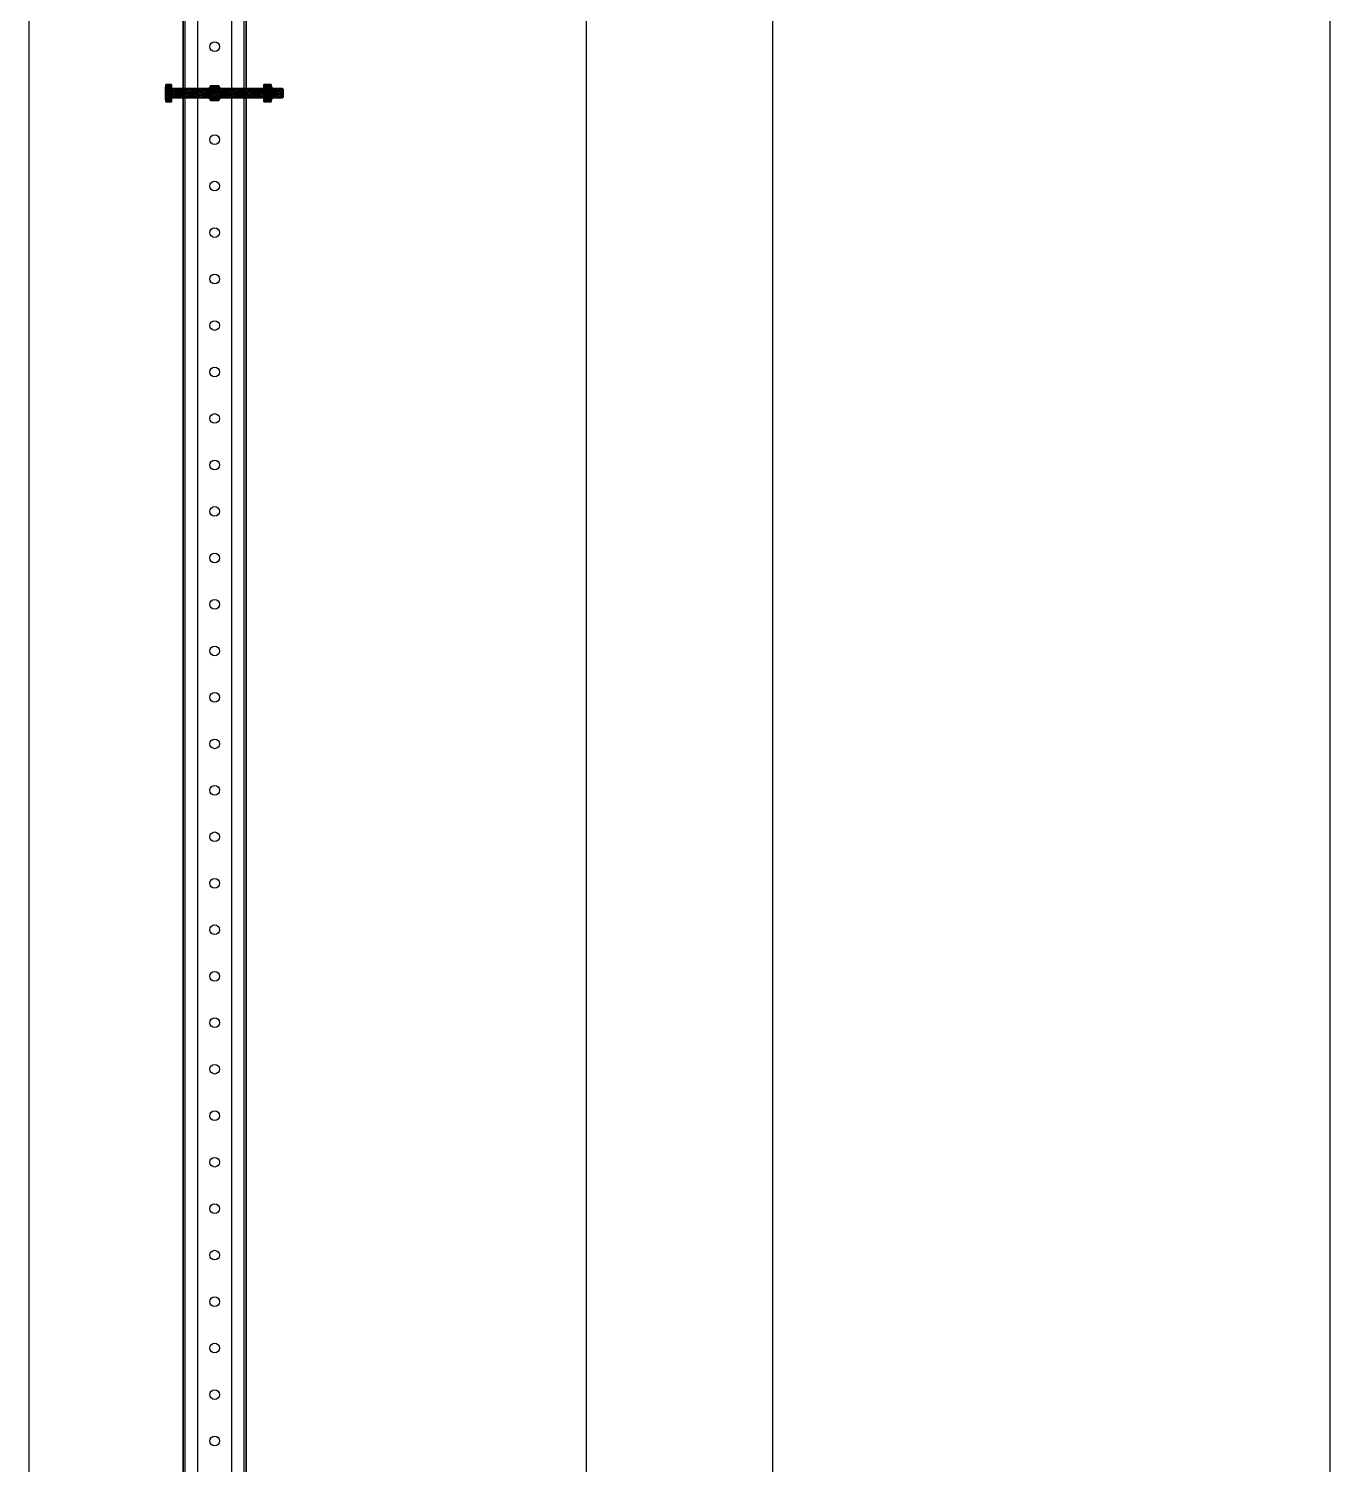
# Model space of a CAD drawing. Header units: millimetres. Extents: x -962357 to -591296, y -223672 to 59420.
# Drawn here: x -782130 to -781430, y -178579 to -177807 of the extents above; entities that cross this region are included whole.
import ezdxf

# ---------------------------------------------------------------- set-up
doc = ezdxf.new("R2010")
doc.units = ezdxf.units.MM
for name, color, linetype in [('000 - H A T C H', 8, 'Continuous'), ('000 - WIPEOUT', 250, 'Continuous'), ('001 - ASCESSORIES', 251, 'Continuous'), ('A11_ALU.SOLID SHEET', 2, 'Continuous')]:
    doc.layers.add(name, color=color, linetype=linetype)
pattern_1 = [(110, (-0.5, 0), (-0.9396926207859084, -0.3420201433256687), []), (110, (-0.2011637617713368, 0.6408563809804113), (-0.9396926207859084, -0.3420201433256687), [1.25, -0.25, 0, -0.25])]

# ---------------------------------------------------------------- blocks, each defined once
blk = doc.blocks.new('*U4717')
at = {"color": 3}
for points in [[(-1049.999999999958, -30450), (1050.000000000042, -30450), (1050.000000000042, -30750), (-1049.999999999958, -30750)], [(-1049.999999999958, -30850), (1050.000000000042, -30850), (1050.000000000042, -31150), (-1049.999999999958, -31150)]]:
    blk.add_wipeout(points, dxfattribs=at).dxf.layer = '000 - WIPEOUT'
at = {"layer": 'A11_ALU.SOLID SHEET', "color": 0, "linetype": 'ByBlock'}
for points in [[(-1049.999999999958, -30750), (1050.000000000042, -30750), (1050.000000000042, -30450), (-1049.999999999958, -30450)], [(-1049.999999999958, -31150), (1050.000000000042, -31150), (1050.000000000042, -30850), (-1049.999999999958, -30850)]]:
    blk.add_lwpolyline(points, close=True, dxfattribs=at)
blk = doc.blocks.new('*U4945')
at = {"color": 6}
blk.add_wipeout([(1425.0000000000007, -17), (-1425, -16.99999999999909), (-1425, 17.00000000000182), (1425.0000000000007, 17.00000000000182)], dxfattribs=at).dxf.layer = '000 - WIPEOUT'
at = {"layer": '001 - ASCESSORIES', "color": 0, "linetype": 'ByBlock'}
for p, q in [((1425, 15.80000000000291), (-1425, 15.80000000000308)), ((1425, -15.80000000000291), (-1425, -15.80000000000274))]:
    blk.add_line(p, q, dxfattribs=at)
at = {"layer": '001 - ASCESSORIES', "color": 1}
blk.add_lwpolyline([(1425, 17), (1425, -17), (-1425, -16.99999999999983), (-1425, 17.00000000000017)], close=True, dxfattribs=at)
at = {"layer": '001 - ASCESSORIES', "color": 0, "linetype": 'ByBlock'}
for points in [[(-1425, 17.00000000000017), (-1425, 9.000000000000172), (1425, 9), (1425, 17)], [(-1425, -8.999999999999828), (-1425, -16.99999999999983), (1425, -17), (1425, -9)]]:
    blk.add_lwpolyline(points, close=True, dxfattribs=at)
at = {"layer": '001 - ASCESSORIES', "color": 1, "linetype": 'Continuous'}
for centre in [(25.00000000007458, 0), (50.00000000007594, 0), (75.00000000007708, 0), (100.0000000000784, 0), (125.0000000000798, 0), (150.0000000000809, 0), (175.0000000000823, 0), (200.0000000000837, 0), (225.000000000085, 0), (250.0000000000864, 0), (275.0000000000875, 0), (300.0000000000889, 0), (325.0000000000903, 0), (350.0000000000914, 0), (375.0000000000928, 0), (400.0000000000941, 0), (425.0000000000955, 0), (450.0000000000969, 0), (475.000000000098, 0), (500.0000000000994, 0), (525.0000000001007, 0), (550.0000000001019, 0), (575.0000000001032, 0), (600.0000000001046, 0), (625.000000000106, 0), (650.0000000001071, 0), (675.0000000001085, 0), (700.0000000001098, 0), (725.0000000001107, 0), (750.0000000001121, 0), (775.0000000001135, 0)]:
    blk.add_circle(centre, 2.6, dxfattribs=at)
blk = doc.blocks.new('*U4663')
at = {"layer": '001 - ASCESSORIES', "color": 0}
blk.add_lwpolyline([(4.618802136193379, -0.000400036001729632), (2.309747509436618, 3.999799966996433), (-2.309054626756765, 4.000200002998165), (-4.618802136193381, 0.0004000360017263353), (-2.309747509436611, -3.999799966996438), (2.309054626756771, -4.00020000299816)], close=True, dxfattribs=at)
at = {"layer": '001 - ASCESSORIES', "color": 8}
blk.add_circle((0, 2.882294542906766e-17), 3.845456877658301, dxfattribs=at)
at = {"layer": '001 - ASCESSORIES', "color": 0}
blk.add_circle((0, -7.719519468096792e-17), 2.6, dxfattribs=at)
blk = doc.blocks.new('*U4664')
at = {"layer": '000 - H A T C H'}
h = blk.add_hatch(color=250, dxfattribs=at)
h.dxf.hatch_style = 1
h.paths.add_polyline_path([(3.999799966996433, -2.30974750943662), (4.000200002998166, 2.309054626756763), (0.0004000360017268492, 4.61880213619338), (-3.999799966996436, 2.309747509436609), (-4.000200002998158, -2.309054626756772), (-0.0004000360017299578, -4.618802136193381)])
h.paths.add_polyline_path([(-4.77612251667468e-16, -2.600000000000001, -1), (4.776122516674673e-16, 2.599999999999998, -1)], flags=16)
at = {"layer": '001 - ASCESSORIES', "color": 0, "rotation": 270}
blk.add_blockref('*U4663', (0, 0), dxfattribs=at)
blk = doc.blocks.new('*U4682')
at = {"color": 1}
for p, q in [((-3.464101615749838, 3.499999999999972), (3.464101614323027, 3.500000000000028)), ((-3.464101615791675, -2.930557554095999e-14), (3.464101615790951, 2.831068712794149e-14))]:
    blk.add_line(p, q, dxfattribs=at)
at = {"color": 0}
for points in [[(-2.309401079815612, 3.211491856660499, 0.2498553823841511), (-4.618802154352768, 3.211491854803311), (-4.618802152884844, 0.2885081452176589, 0.24985538238415), (-2.309401078347688, 0.2885081433604705)], [(2.309401075998648, 3.21149185511965, 0.06243159592663932), (-2.119484931312199e-09, 3.499999999571855, 0.06243159590585019), (-2.309401079815612, 3.211491855290459), (-2.309401078347688, 0.288508144618188, 0.06170111649347358), (-3.622761812760444e-13, -5.551115123125783e-16, 0.06170111645514504), (2.309401077466572, 0.2885081447470578)], [(4.618802151379822, 3.21149185663953, 0.2498553822933769), (2.309401075998648, 3.211491854782341), (2.309401077466572, 0.2885081451966892, 0.2498553822933758), (4.618802152847747, 0.288508143339501)]]:
    blk.add_lwpolyline(points, format="xyb", close=True, dxfattribs=at)
blk = doc.blocks.new('*U4696')
at = {"layer": '000 - H A T C H'}
h = blk.add_hatch(dxfattribs=at)
h.set_pattern_fill('ANSI35', color=8, scale=4, angle=65)
h.set_pattern_definition(pattern_1)
h.paths.add_polyline_path([(-5.551115123125783e-17, -2.5), (59.49999999999999, -2.500000000000025), (59.49999999999999, 2.499999999999975), (0, 2.5)])
at = {"color": 8}
blk.add_line((59.5, -2.500000000000025), (59.5, 2.499999999999976), dxfattribs=at)
at = {"color": 1}
blk.add_lwpolyline([(59.5, 2.499999999999976), (0, 2.5), (-6.123233995736766e-17, -2.5), (59.5, -2.500000000000025), (60, -2.000000000000024), (60, 1.999999999999976)], close=True, dxfattribs=at)
blk = doc.blocks.new('*U4748')
at = {"layer": '000 - H A T C H'}
h = blk.add_hatch(color=250, dxfattribs=at)
h.dxf.hatch_style = 1
edge = h.paths.add_edge_path()
edge.add_line((-0.2885081452176606, -4.618802152936677), (-3.21149185480331, -4.618802154404603))
edge.add_arc((-1.045008159786465, -3.464101615393764), 2.454991840223864, 180.0000000000005, 208.0568893142732, ccw=False)
edge.add_line((-3.50000000001033, -3.464101615393787), (-3.500000000005193, -0.00781203409589537))
edge.add_arc((5.855934801752148, -0.003906537089581134), 9.35593561690337, 179.9760826470406, 180.0239172767988, ccw=False)
edge.add_line((-3.500000000000001, -1.027646859343591e-06), (-3.5, 1.023395762637316e-06))
edge.add_arc((5.855934800427048, 0.003906532762726513), 9.355935615578238, 179.9760826475011, 180.0239173524989, ccw=False)
edge.add_line((-3.499999999999999, 0.007812042129691533), (-3.499999999989983, 3.464101615479826))
edge.add_arc((-1.045008158081795, 3.464101615479848), 2.45499184190819, 151.9431107876706, 180.0000000000005, ccw=False)
edge.add_line((-3.211491856639528, 4.61880215142818), (-0.2885081433395005, 4.618802152896103))
edge.add_arc((-2.454991841897239, 3.464101616947774), 2.454991841908191, 360.00000000000045, 388.05688921232934, ccw=False)
edge.add_line((1.09523402083701e-11, 3.464101616947794), (-1.064236593989457e-11, -3.464101613925823))
edge.add_arc((-2.45499184023451, -3.464101613925843), 2.454991840223869, 331.943110685727, 360.00000000000045, ccw=False)
blk.add_blockref('*U4696', (-1.064319204294226e-28, -1.738165167353145e-12))
at = {"layer": '001 - ASCESSORIES', "rotation": 90}
blk.add_blockref('*U4682', (-1.064319204294226e-28, -1.738165167353145e-12), dxfattribs=at)
blk = doc.blocks.new('*U4662')
at = {"color": 1}
for p, q in [((-3.464274824018264, 4.499999999999972), (3.464274822184723, 4.500000000000027)), ((-3.464274823856737, -2.886146511923968e-14), (3.464274823856012, 2.786659791809143e-14))]:
    blk.add_line(p, q, dxfattribs=at)
at = {"color": 0}
for points in [[(-2.309747512520391, 4.211491856660505, 0.2498928706011541), (-4.618802137283207, 4.211491854803318), (-4.618802135611918, 0.2885081452176646, 0.2498928706011529), (-2.309747510849102, 0.2885081433604763)], [(2.309747508296697, 4.211491855119644, 0.06242237585266579), (-2.322849468328059e-09, 4.499999999571855, 0.06242237583187796), (-2.309747512520391, 4.211491855290465), (-2.309747510849102, 0.2885081446181938, 0.06169200429876173), (-3.622761812760444e-13, -5.551115123125783e-16, 0.06169200426043565), (2.309747509967986, 0.288508144747052)], [(4.618802135103552, 4.211491856639523, 0.2498928703804826), (2.309747508296697, 4.211491854782335), (2.309747509967986, 0.2885081451966834, 0.2498928703804814), (4.618802136774841, 0.2885081433394953)]]:
    blk.add_lwpolyline(points, format="xyb", close=True, dxfattribs=at)
blk = doc.blocks.new('*U4707')
at = {"layer": '000 - H A T C H'}
h = blk.add_hatch(color=250, dxfattribs=at)
h.dxf.hatch_style = 1
edge = h.paths.add_edge_path()
edge.add_line((0.2885081452176656, 4.618802135611918), (4.211491854803318, 4.618802137283206))
edge.add_arc((2.04570140838559, 3.464274823159839), 2.454298591624747, 3.979039320256561e-13, 28.060932690886318, ccw=False)
edge.add_line((4.500000000010338, 3.464274823159858), (4.500000000005192, 0.007815851532942286))
edge.add_arc((-4.858688103378768, 0.003908445807749068), 9.358688919086902, -0.023922002109316054, 0.023921925959825785, ccw=False)
edge.add_line((4.499999999999999, 1.027644307982593e-06), (4.5, -1.022993608123599e-06))
edge.add_arc((-4.858688102055123, -0.003908441075775053), 9.358688917763224, -0.0239220016412105, 0.02392200161511937, ccw=False)
edge.add_line((4.499999999999998, -0.00781585916219999), (4.499999999989978, -3.464274823442065))
edge.add_arc((2.045701404280085, -3.464274823442085), 2.454298595709893, -28.060932574918695, 5.115907697472721e-13, ccw=False)
edge.add_line((4.211491856639523, -4.618802135103553), (0.2885081433394943, -4.618802136774841))
edge.add_arc((2.454298595698944, -3.464274825113375), 2.454298595709902, 180.0000000000005, 208.0609325749185, ccw=False)
edge.add_line((-1.095942580843139e-11, -3.464274825113393), (1.064723109390613e-11, 3.464274821492421))
edge.add_arc((2.454298591635406, 3.464274821488549), 2.454298591624759, 151.9390673091139, 179.9999999999096, ccw=False)
at = {"layer": '001 - ASCESSORIES', "color": 0, "rotation": 270}
blk.add_blockref('*U4662', (0, 0), dxfattribs=at)
blk = doc.blocks.new('*U4821')
at = {"layer": '001 - ASCESSORIES'}
blk.add_blockref('*U4748', (-22.99999999999909, 1.408343819019401e-15), dxfattribs=at)
at = {"layer": '001 - ASCESSORIES', "color": 2}
for p, rotation in [((0, -2.042648639651129e-16), 90), ((0, -2.042648639651129e-16), 90), ((0, -1.909959300209546e-11), 270), ((0, -1.909959300209546e-11), 270)]:
    blk.add_blockref('*U4664', p, dxfattribs=dict(at, rotation=rotation))
at = {"layer": '001 - ASCESSORIES', "color": 1}
blk.add_blockref('*U4707', (26.199999999998, -1.758327065072592e-12), dxfattribs=at)
blk = doc.blocks.new('*U4956')
at = {"layer": 'A11_ALU.SOLID SHEET', "color": 0, "linetype": 'ByBlock', "rotation": 270}
blk.add_blockref('*U4717', (-6300.000000000175, -2017.000000031398), dxfattribs=at)
at = {"layer": '001 - ASCESSORIES', "linetype": 'ByBlock', "rotation": 270}
blk.add_blockref('*U4945', (-37350.00000000017, -2017), dxfattribs=at)
at = {"layer": '001 - ASCESSORIES', "linetype": 'ByBlock'}
blk.add_blockref('*U4821', (-37350.00000000017, -2067), dxfattribs=at)
blk = doc.blocks.new('*U695')
at = {"color": 3}
for points in [[(-1049.999999999958, -30450), (1050.000000000042, -30450), (1050.000000000042, -30750), (-1049.999999999958, -30750)], [(-1049.999999999958, -30850), (1050.000000000042, -30850), (1050.000000000042, -31150), (-1049.999999999958, -31150)]]:
    blk.add_wipeout(points, dxfattribs=at).dxf.layer = '000 - WIPEOUT'
at = {"layer": 'A11_ALU.SOLID SHEET', "color": 0, "linetype": 'ByBlock'}
for points in [[(-1049.999999999958, -30750), (1050.000000000042, -30750), (1050.000000000042, -30450), (-1049.999999999958, -30450)], [(-1049.999999999958, -31150), (1050.000000000042, -31150), (1050.000000000042, -30850), (-1049.999999999958, -30850)]]:
    blk.add_lwpolyline(points, close=True, dxfattribs=at)
blk = doc.blocks.new('*U558')
at = {"color": 6}
blk.add_wipeout([(1425.0000000000007, -17), (-1425, -16.99999999999909), (-1425, 17.00000000000182), (1425.0000000000007, 17.00000000000182)], dxfattribs=at).dxf.layer = '000 - WIPEOUT'
at = {"layer": '001 - ASCESSORIES', "color": 0, "linetype": 'ByBlock'}
for p, q in [((1425, 15.80000000000291), (-1425, 15.80000000000308)), ((1425, -15.80000000000291), (-1425, -15.80000000000274))]:
    blk.add_line(p, q, dxfattribs=at)
at = {"layer": '001 - ASCESSORIES', "color": 1}
blk.add_lwpolyline([(1425, 17), (1425, -17), (-1425, -16.99999999999983), (-1425, 17.00000000000017)], close=True, dxfattribs=at)
at = {"layer": '001 - ASCESSORIES', "color": 0, "linetype": 'ByBlock'}
for points in [[(-1425, 17.00000000000017), (-1425, 9.000000000000172), (1425, 9), (1425, 17)], [(-1425, -8.999999999999828), (-1425, -16.99999999999983), (1425, -17), (1425, -9)]]:
    blk.add_lwpolyline(points, close=True, dxfattribs=at)
at = {"layer": '001 - ASCESSORIES', "color": 1, "linetype": 'Continuous'}
for centre in [(25.00000000007458, 0), (50.00000000007594, 0), (75.00000000007708, 0), (100.0000000000784, 0), (125.0000000000798, 0), (150.0000000000809, 0), (175.0000000000823, 0), (200.0000000000837, 0), (225.000000000085, 0), (250.0000000000864, 0), (275.0000000000875, 0), (300.0000000000889, 0), (325.0000000000903, 0), (350.0000000000914, 0), (375.0000000000928, 0), (400.0000000000941, 0), (425.0000000000955, 0), (450.0000000000969, 0), (475.000000000098, 0), (500.0000000000994, 0), (525.0000000001007, 0), (550.0000000001019, 0), (575.0000000001032, 0), (600.0000000001046, 0), (625.000000000106, 0), (650.0000000001071, 0), (675.0000000001085, 0), (700.0000000001098, 0), (725.0000000001107, 0), (750.0000000001121, 0), (775.0000000001135, 0)]:
    blk.add_circle(centre, 2.6, dxfattribs=at)
blk = doc.blocks.new('*U350')
at = {"layer": '001 - ASCESSORIES', "color": 0}
blk.add_lwpolyline([(4.618802136193379, -0.000400036001729632), (2.309747509436618, 3.999799966996433), (-2.309054626756765, 4.000200002998165), (-4.618802136193381, 0.0004000360017263353), (-2.309747509436611, -3.999799966996438), (2.309054626756771, -4.00020000299816)], close=True, dxfattribs=at)
at = {"layer": '001 - ASCESSORIES', "color": 8}
blk.add_circle((0, 2.882294542906766e-17), 3.845456877658301, dxfattribs=at)
at = {"layer": '001 - ASCESSORIES', "color": 0}
blk.add_circle((0, -7.719519468096792e-17), 2.6, dxfattribs=at)
blk = doc.blocks.new('*U671')
at = {"layer": '000 - H A T C H'}
h = blk.add_hatch(color=250, dxfattribs=at)
h.dxf.hatch_style = 1
h.paths.add_polyline_path([(3.999799966996433, -2.30974750943662), (4.000200002998166, 2.309054626756763), (0.0004000360017268492, 4.61880213619338), (-3.999799966996436, 2.309747509436609), (-4.000200002998158, -2.309054626756772), (-0.0004000360017299578, -4.618802136193381)])
h.paths.add_polyline_path([(-4.77612251667468e-16, -2.600000000000001, -1), (4.776122516674673e-16, 2.599999999999998, -1)], flags=16)
at = {"layer": '001 - ASCESSORIES', "color": 0, "rotation": 270}
blk.add_blockref('*U350', (0, 0), dxfattribs=at)
blk = doc.blocks.new('*U351')
at = {"color": 1}
for p, q in [((-3.464101615749838, 3.499999999999972), (3.464101614323027, 3.500000000000028)), ((-3.464101615791675, -2.930557554095999e-14), (3.464101615790951, 2.831068712794149e-14))]:
    blk.add_line(p, q, dxfattribs=at)
at = {"color": 0}
for points in [[(-2.309401079815612, 3.211491856660499, 0.2498553823841511), (-4.618802154352768, 3.211491854803311), (-4.618802152884844, 0.2885081452176589, 0.24985538238415), (-2.309401078347688, 0.2885081433604705)], [(2.309401075998648, 3.21149185511965, 0.06243159592663932), (-2.119484931312199e-09, 3.499999999571855, 0.06243159590585019), (-2.309401079815612, 3.211491855290459), (-2.309401078347688, 0.288508144618188, 0.06170111649347358), (-3.622761812760444e-13, -5.551115123125783e-16, 0.06170111645514504), (2.309401077466572, 0.2885081447470578)], [(4.618802151379822, 3.21149185663953, 0.2498553822933769), (2.309401075998648, 3.211491854782341), (2.309401077466572, 0.2885081451966892, 0.2498553822933758), (4.618802152847747, 0.288508143339501)]]:
    blk.add_lwpolyline(points, format="xyb", close=True, dxfattribs=at)
blk = doc.blocks.new('*U365')
at = {"layer": '000 - H A T C H'}
h = blk.add_hatch(dxfattribs=at)
h.set_pattern_fill('ANSI35', color=8, scale=4, angle=65)
h.set_pattern_definition(pattern_1)
h.paths.add_polyline_path([(-5.551115123125783e-17, -2.5), (59.49999999999999, -2.500000000000025), (59.49999999999999, 2.499999999999975), (0, 2.5)])
at = {"color": 8}
blk.add_line((59.5, -2.500000000000025), (59.5, 2.499999999999976), dxfattribs=at)
at = {"color": 1}
blk.add_lwpolyline([(59.5, 2.499999999999976), (0, 2.5), (-6.123233995736766e-17, -2.5), (59.5, -2.500000000000025), (60, -2.000000000000024), (60, 1.999999999999976)], close=True, dxfattribs=at)
blk = doc.blocks.new('*U583')
at = {"layer": '000 - H A T C H'}
h = blk.add_hatch(color=250, dxfattribs=at)
h.dxf.hatch_style = 1
edge = h.paths.add_edge_path()
edge.add_line((-0.2885081452176606, -4.618802152936677), (-3.21149185480331, -4.618802154404603))
edge.add_arc((-1.045008159786465, -3.464101615393764), 2.454991840223864, 180.0000000000005, 208.0568893142732, ccw=False)
edge.add_line((-3.50000000001033, -3.464101615393787), (-3.500000000005193, -0.00781203409589537))
edge.add_arc((5.855934801752148, -0.003906537089581134), 9.35593561690337, 179.9760826470406, 180.0239172767988, ccw=False)
edge.add_line((-3.500000000000001, -1.027646859343591e-06), (-3.5, 1.023395762637316e-06))
edge.add_arc((5.855934800427048, 0.003906532762726513), 9.355935615578238, 179.9760826475011, 180.0239173524989, ccw=False)
edge.add_line((-3.499999999999999, 0.007812042129691533), (-3.499999999989983, 3.464101615479826))
edge.add_arc((-1.045008158081795, 3.464101615479848), 2.45499184190819, 151.9431107876706, 180.0000000000005, ccw=False)
edge.add_line((-3.211491856639528, 4.61880215142818), (-0.2885081433395005, 4.618802152896103))
edge.add_arc((-2.454991841897239, 3.464101616947774), 2.454991841908191, 360.00000000000045, 388.05688921232934, ccw=False)
edge.add_line((1.09523402083701e-11, 3.464101616947794), (-1.064236593989457e-11, -3.464101613925823))
edge.add_arc((-2.45499184023451, -3.464101613925843), 2.454991840223869, 331.943110685727, 360.00000000000045, ccw=False)
blk.add_blockref('*U365', (-1.064319204294226e-28, -1.738165167353145e-12))
at = {"layer": '001 - ASCESSORIES', "rotation": 90}
blk.add_blockref('*U351', (-1.064319204294226e-28, -1.738165167353145e-12), dxfattribs=at)
blk = doc.blocks.new('*U349')
at = {"color": 1}
for p, q in [((-3.464274824018264, 4.499999999999972), (3.464274822184723, 4.500000000000027)), ((-3.464274823856737, -2.886146511923968e-14), (3.464274823856012, 2.786659791809143e-14))]:
    blk.add_line(p, q, dxfattribs=at)
at = {"color": 0}
for points in [[(-2.309747512520391, 4.211491856660505, 0.2498928706011541), (-4.618802137283207, 4.211491854803318), (-4.618802135611918, 0.2885081452176646, 0.2498928706011529), (-2.309747510849102, 0.2885081433604763)], [(2.309747508296697, 4.211491855119644, 0.06242237585266579), (-2.322849468328059e-09, 4.499999999571855, 0.06242237583187796), (-2.309747512520391, 4.211491855290465), (-2.309747510849102, 0.2885081446181938, 0.06169200429876173), (-3.622761812760444e-13, -5.551115123125783e-16, 0.06169200426043565), (2.309747509967986, 0.288508144747052)], [(4.618802135103552, 4.211491856639523, 0.2498928703804826), (2.309747508296697, 4.211491854782335), (2.309747509967986, 0.2885081451966834, 0.2498928703804814), (4.618802136774841, 0.2885081433394953)]]:
    blk.add_lwpolyline(points, format="xyb", close=True, dxfattribs=at)
blk = doc.blocks.new('*U667')
at = {"layer": '000 - H A T C H'}
h = blk.add_hatch(color=250, dxfattribs=at)
h.dxf.hatch_style = 1
edge = h.paths.add_edge_path()
edge.add_line((0.2885081452176656, 4.618802135611918), (4.211491854803318, 4.618802137283206))
edge.add_arc((2.04570140838559, 3.464274823159839), 2.454298591624747, 3.979039320256561e-13, 28.060932690886318, ccw=False)
edge.add_line((4.500000000010338, 3.464274823159858), (4.500000000005192, 0.007815851532942286))
edge.add_arc((-4.858688103378768, 0.003908445807749068), 9.358688919086902, -0.023922002109316054, 0.023921925959825785, ccw=False)
edge.add_line((4.499999999999999, 1.027644307982593e-06), (4.5, -1.022993608123599e-06))
edge.add_arc((-4.858688102055123, -0.003908441075775053), 9.358688917763224, -0.0239220016412105, 0.02392200161511937, ccw=False)
edge.add_line((4.499999999999998, -0.00781585916219999), (4.499999999989978, -3.464274823442065))
edge.add_arc((2.045701404280085, -3.464274823442085), 2.454298595709893, -28.060932574918695, 5.115907697472721e-13, ccw=False)
edge.add_line((4.211491856639523, -4.618802135103553), (0.2885081433394943, -4.618802136774841))
edge.add_arc((2.454298595698944, -3.464274825113375), 2.454298595709902, 180.0000000000005, 208.0609325749185, ccw=False)
edge.add_line((-1.095942580843139e-11, -3.464274825113393), (1.064723109390613e-11, 3.464274821492421))
edge.add_arc((2.454298591635406, 3.464274821488549), 2.454298591624759, 151.9390673091139, 179.9999999999096, ccw=False)
at = {"layer": '001 - ASCESSORIES', "color": 0, "rotation": 270}
blk.add_blockref('*U349', (0, 0), dxfattribs=at)
blk = doc.blocks.new('*U686')
at = {"layer": '001 - ASCESSORIES'}
blk.add_blockref('*U583', (-22.99999999999909, 1.408343819019401e-15), dxfattribs=at)
at = {"layer": '001 - ASCESSORIES', "color": 2}
for p, rotation in [((0, -2.042648639651129e-16), 90), ((0, -2.042648639651129e-16), 90), ((0, -1.909959300209546e-11), 270), ((0, -1.909959300209546e-11), 270)]:
    blk.add_blockref('*U671', p, dxfattribs=dict(at, rotation=rotation))
at = {"layer": '001 - ASCESSORIES', "color": 1}
blk.add_blockref('*U667', (26.199999999998, -1.758327065072592e-12), dxfattribs=at)

msp = doc.modelspace()

# ---------------------------------------------------------------- block references
msp.add_blockref('*U4956', (-744680, -175774.3926748314))

# ---------------------------------------------------------------- next in the draw order: block references
at = {"layer": 'A11_ALU.SOLID SHEET', "color": 0, "linetype": 'ByBlock', "rotation": 270}
msp.add_blockref('*U695', (-750980.0000000002, -177791.3926748628), dxfattribs=at)

# ---------------------------------------------------------------- next in the draw order: block references
at = {"layer": '001 - ASCESSORIES', "linetype": 'ByBlock', "rotation": 270}
msp.add_blockref('*U558', (-782030.0000000001, -177791.3926748314), dxfattribs=at)

# ---------------------------------------------------------------- next in the draw order: block references
at = {"layer": '001 - ASCESSORIES', "linetype": 'ByBlock'}
msp.add_blockref('*U686', (-782030.0000000001, -177841.3926748314), dxfattribs=at)

doc.saveas('drawing.dxf')
